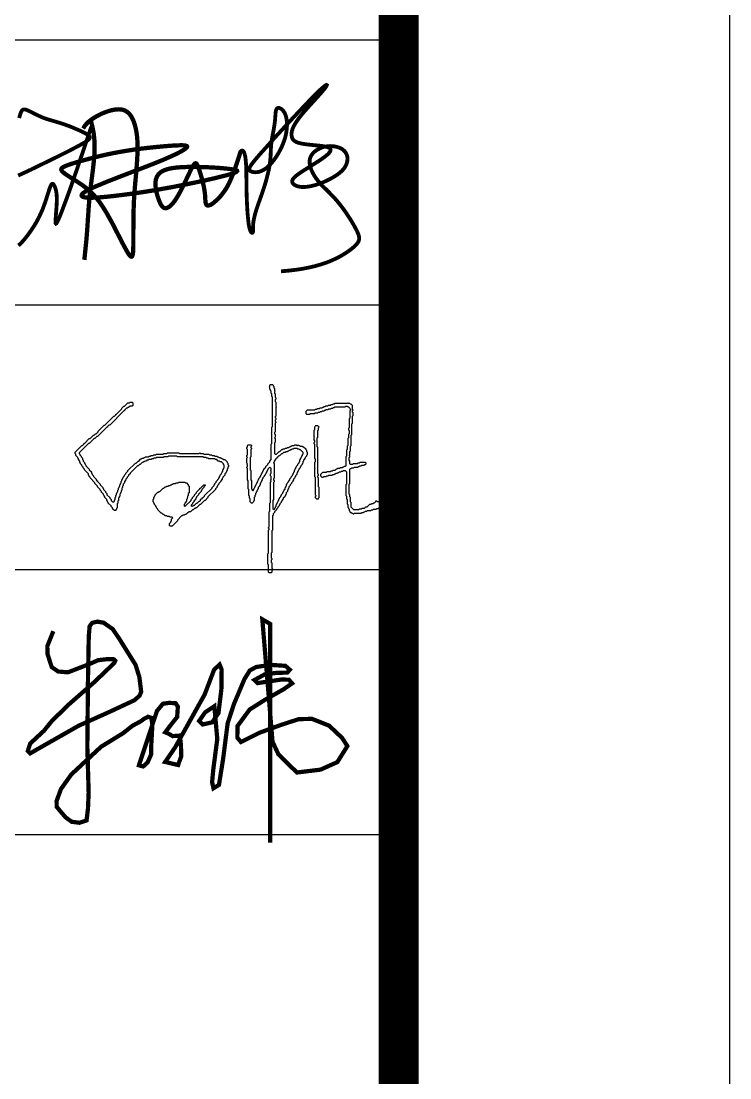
# Model space of a CAD drawing. Extents: x 37173252 to 74842692, y 59158332 to 118813339.
# Drawn here: x 37757051 to 37767752, y 59237316 to 59253276 of the extents above; entities that cross this region are included whole.
import ezdxf

# ---------------------------------------------------------------- set-up
doc = ezdxf.new("R2010")
doc.units = 0
doc.header["$LTSCALE"] = 1000
doc.header["$MEASUREMENT"] = 0
for name, color, linetype in [('TITLIN', 7, 'Continuous'), ('TITLIN1', 3, 'Continuous'), ('WALL', 4, 'Continuous')]:
    doc.layers.add(name, color=color, linetype=linetype)

# ---------------------------------------------------------------- blocks, each defined once
blk = doc.blocks.new('TITLEA')
at = {"layer": 'TITLIN'}
for p, q in [((-6500, 17932.2), (0, 17932.2)), ((-4667.9, 17132.2), (0, 17132.2)), ((-6500, 16332.2), (0, 16332.2)), ((-6500, 15532.2), (0, 15532.2))]:
    blk.add_line(p, q, dxfattribs=at)
blk = doc.blocks.new('tk')
for points, const_width in [([(39416288, 59219753), (39416302, 59219767), (39416314, 59219771), (39416325, 59219766), (39416336, 59219754), (39416345, 59219734), (39416353, 59219708), (39416360, 59219676), (39416365, 59219639), (39416369, 59219597), (39416372, 59219552), (39416374, 59219503), (39416376, 59219452), (39416376, 59219398), (39416377, 59219343), (39416377, 59219287), (39416378, 59219231), (39416379, 59219175), (39416380, 59219119), (39416382, 59219064), (39416384, 59219010), (39416386, 59218958), (39416389, 59218908), (39416392, 59218860), (39416395, 59218814), (39416399, 59218772), (39416403, 59218732), (39416407, 59218695), (39416411, 59218662), (39416416, 59218632), (39416422, 59218606), (39416428, 59218583), (39416434, 59218564), (39416440, 59218550), (39416447, 59218539), (39416454, 59218532), (39416461, 59218528), (39416466, 59218528), (39416471, 59218531), (39416475, 59218538), (39416477, 59218548), (39416478, 59218561), (39416478, 59218577), (39416478, 59218597), (39416477, 59218621), (39416479, 59218650), (39416481, 59218683), (39416487, 59218720), (39416496, 59218763), (39416508, 59218812), (39416524, 59218865), (39416542, 59218921), (39416562, 59218980), (39416584, 59219040), (39416605, 59219101), (39416626, 59219162), (39416645, 59219221), (39416663, 59219277), (39416679, 59219332), (39416692, 59219383), (39416704, 59219433), (39416715, 59219480), (39416723, 59219525), (39416730, 59219567), (39416735, 59219608), (39416739, 59219646), (39416742, 59219682), (39416743, 59219717), (39416745, 59219751), (39416746, 59219785), (39416748, 59219820), (39416751, 59219854), (39416755, 59219890), (39416760, 59219927), (39416766, 59219966), (39416773, 59220005), (39416781, 59220044), (39416788, 59220084), (39416795, 59220124), (39416801, 59220163), (39416806, 59220201), (39416810, 59220237), (39416812, 59220272), (39416815, 59220304), (39416817, 59220333), (39416820, 59220359), (39416825, 59220380), (39416832, 59220397), (39416842, 59220408), (39416855, 59220414), (39416870, 59220414), (39416887, 59220408), (39416905, 59220397), (39416922, 59220382), (39416940, 59220361), (39416955, 59220336), (39416968, 59220306), (39416978, 59220272), (39416985, 59220234), (39416989, 59220193), (39416990, 59220150), (39416987, 59220104), (39416981, 59220057), (39416972, 59220009), (39416960, 59219960), (39416944, 59219912), (39416926, 59219864), (39416906, 59219817), (39416883, 59219772), (39416859, 59219728), (39416834, 59219687), (39416808, 59219649), (39416782, 59219613), (39416756, 59219582), (39416730, 59219553), (39416704, 59219528), (39416679, 59219507), (39416654, 59219489), (39416629, 59219474), (39416604, 59219462), (39416580, 59219453), (39416556, 59219447), (39416533, 59219443), (39416512, 59219442), (39416491, 59219443), (39416473, 59219447), (39416457, 59219451), (39416443, 59219457), (39416432, 59219464), (39416425, 59219472), (39416421, 59219481), (39416420, 59219491), (39416421, 59219502), (39416426, 59219515), (39416434, 59219529), (39416444, 59219545), (39416456, 59219564), (39416472, 59219584), (39416491, 59219608), (39416514, 59219637), (39416544, 59219672), (39416581, 59219715), (39416627, 59219766), (39416683, 59219828), (39416749, 59219902), (39416827, 59219988), (39416914, 59220083), (39417007, 59220184), (39417102, 59220286), (39417196, 59220386), (39417285, 59220480), (39417367, 59220565), (39417438, 59220636), (39417494, 59220690), (39417538, 59220728), (39417567, 59220752), (39417585, 59220761), (39417590, 59220758), (39417585, 59220743), (39417568, 59220718), (39417541, 59220684), (39417506, 59220642), (39417462, 59220593), (39417414, 59220540), (39417363, 59220484), (39417311, 59220426), (39417260, 59220369), (39417213, 59220314), (39417172, 59220262), (39417138, 59220215), (39417111, 59220172), (39417090, 59220135), (39417075, 59220101), (39417066, 59220070), (39417060, 59220043), (39417058, 59220019), (39417059, 59219997), (39417063, 59219977), (39417068, 59219960), (39417076, 59219943), (39417087, 59219929), (39417102, 59219916), (39417119, 59219905), (39417140, 59219895), (39417165, 59219886), (39417193, 59219879), (39417225, 59219873), (39417259, 59219867), (39417296, 59219862), (39417334, 59219858), (39417372, 59219854), (39417410, 59219850), (39417447, 59219847), (39417483, 59219843), (39417517, 59219839), (39417549, 59219834), (39417577, 59219828), (39417601, 59219822), (39417621, 59219814), (39417636, 59219805), (39417645, 59219794), (39417648, 59219781), (39417646, 59219767), (39417637, 59219750), (39417623, 59219732), (39417604, 59219712), (39417579, 59219691), (39417548, 59219667), (39417513, 59219642), (39417473, 59219615), (39417429, 59219587), (39417383, 59219558), (39417337, 59219529), (39417291, 59219500), (39417247, 59219472), (39417206, 59219446), (39417170, 59219421), (39417140, 59219399), (39417116, 59219379), (39417097, 59219361), (39417083, 59219344), (39417074, 59219329), (39417069, 59219315), (39417068, 59219302), (39417071, 59219289), (39417077, 59219277), (39417085, 59219266), (39417097, 59219255), (39417112, 59219246), (39417130, 59219237), (39417150, 59219230), (39417172, 59219225), (39417197, 59219221), (39417224, 59219219), (39417254, 59219220), (39417285, 59219222), (39417319, 59219227), (39417354, 59219233), (39417391, 59219242), (39417430, 59219253), (39417470, 59219266), (39417512, 59219282), (39417554, 59219299), (39417597, 59219319), (39417639, 59219340), (39417679, 59219362), (39417717, 59219385), (39417753, 59219408), (39417784, 59219433), (39417812, 59219457), (39417836, 59219482), (39417856, 59219507), (39417872, 59219532), (39417884, 59219557), (39417893, 59219582), (39417899, 59219606), (39417902, 59219630), (39417903, 59219654), (39417900, 59219677), (39417894, 59219700), (39417886, 59219721), (39417874, 59219741), (39417859, 59219760), (39417841, 59219777), (39417820, 59219793), (39417796, 59219806), (39417768, 59219817), (39417738, 59219826), (39417707, 59219833), (39417674, 59219836), (39417640, 59219838), (39417606, 59219836), (39417573, 59219831), (39417539, 59219823), (39417507, 59219812), (39417477, 59219799), (39417448, 59219783), (39417422, 59219765), (39417398, 59219746), (39417378, 59219725), (39417361, 59219703), (39417348, 59219680), (39417339, 59219657), (39417333, 59219632), (39417331, 59219607), (39417331, 59219582), (39417335, 59219555), (39417341, 59219529), (39417349, 59219501), (39417360, 59219473), (39417373, 59219445), (39417388, 59219416), (39417405, 59219387), (39417424, 59219357), (39417446, 59219328), (39417470, 59219298), (39417496, 59219268), (39417524, 59219238), (39417555, 59219207), (39417587, 59219176), (39417621, 59219142), (39417656, 59219106), (39417693, 59219068), (39417731, 59219026), (39417770, 59218979), (39417810, 59218929), (39417850, 59218875), (39417889, 59218819), (39417926, 59218763), (39417961, 59218707), (39417993, 59218654), (39418020, 59218604), (39418043, 59218560), (39418061, 59218521), (39418073, 59218488), (39418079, 59218459), (39418079, 59218433), (39418074, 59218409), (39418063, 59218386), (39418046, 59218363), (39418023, 59218338), (39417995, 59218311), (39417961, 59218283), (39417921, 59218253), (39417876, 59218222), (39417825, 59218191), (39417770, 59218160), (39417709, 59218130), (39417644, 59218101), (39417574, 59218074), (39417498, 59218049), (39417417, 59218026), (39417329, 59218005), (39417234, 59217986), (39417131, 59217970), (39417020, 59217957), (39416900, 59217946)], 57.6), ([(39412930, 59219392), (39413056, 59219450), (39413171, 59219505), (39413277, 59219557), (39413379, 59219606), (39413476, 59219654), (39413568, 59219699), (39413653, 59219742), (39413730, 59219781), (39413800, 59219818), (39413860, 59219850), (39413911, 59219879), (39413951, 59219903), (39413980, 59219924), (39414000, 59219942), (39414010, 59219958), (39414011, 59219974), (39414003, 59219988), (39413987, 59220003), (39413963, 59220020), (39413931, 59220037), (39413893, 59220057), (39413849, 59220077), (39413803, 59220097), (39413753, 59220118), (39413703, 59220138), (39413653, 59220156), (39413605, 59220173), (39413559, 59220188), (39413516, 59220201), (39413476, 59220213), (39413437, 59220224), (39413399, 59220235), (39413363, 59220246), (39413328, 59220258), (39413293, 59220272), (39413259, 59220287), (39413225, 59220303), (39413191, 59220319), (39413160, 59220335), (39413130, 59220351), (39413102, 59220364), (39413077, 59220376), (39413055, 59220385), (39413036, 59220390), (39413020, 59220391), (39413006, 59220388), (39412994, 59220381), (39412984, 59220368), (39412974, 59220350), (39412965, 59220327), (39412956, 59220297), (39412946, 59220261)], 57.6), ([(39412934, 59218337), (39412955, 59218354), (39412979, 59218378), (39413008, 59218409), (39413040, 59218447), (39413074, 59218490), (39413109, 59218539), (39413145, 59218591), (39413181, 59218647), (39413215, 59218705), (39413246, 59218765), (39413274, 59218825), (39413300, 59218884), (39413322, 59218943), (39413342, 59218999), (39413359, 59219051), (39413374, 59219100), (39413388, 59219143), (39413400, 59219180), (39413410, 59219210), (39413420, 59219233), (39413428, 59219250), (39413436, 59219261), (39413444, 59219267), (39413451, 59219268), (39413458, 59219264), (39413466, 59219257), (39413473, 59219245), (39413481, 59219231), (39413489, 59219212), (39413496, 59219190), (39413503, 59219163), (39413508, 59219133), (39413512, 59219098), (39413514, 59219059), (39413514, 59219016), (39413513, 59218970), (39413510, 59218923), (39413507, 59218875), (39413503, 59218829), (39413500, 59218786), (39413497, 59218747), (39413495, 59218714), (39413495, 59218689), (39413497, 59218672), (39413501, 59218666), (39413508, 59218670), (39413520, 59218688), (39413535, 59218720), (39413556, 59218767), (39413582, 59218831), (39413613, 59218914), (39413652, 59219016), (39413697, 59219140), (39413749, 59219286), (39413808, 59219457), (39413875, 59219654), (39413951, 59219878), (39414035, 59220131)], 57.6), ([(39413912, 59220103), (39413942, 59220152), (39413988, 59220200), (39414046, 59220245), (39414112, 59220286), (39414183, 59220323), (39414256, 59220353), (39414327, 59220376), (39414393, 59220389), (39414451, 59220393), (39414501, 59220388), (39414543, 59220374), (39414579, 59220352), (39414610, 59220324), (39414636, 59220290), (39414657, 59220251), (39414676, 59220208), (39414692, 59220161), (39414705, 59220110), (39414716, 59220056), (39414724, 59219997), (39414730, 59219935), (39414733, 59219868), (39414734, 59219797), (39414732, 59219720), (39414728, 59219639), (39414722, 59219554), (39414715, 59219464), (39414707, 59219371), (39414698, 59219275), (39414690, 59219177), (39414683, 59219076), (39414677, 59218975), (39414674, 59218872), (39414672, 59218771), (39414671, 59218672), (39414670, 59218577), (39414670, 59218489), (39414670, 59218408), (39414670, 59218337), (39414668, 59218277), (39414665, 59218230), (39414660, 59218196), (39414653, 59218175), (39414643, 59218167), (39414630, 59218171), (39414613, 59218188), (39414592, 59218217), (39414568, 59218259), (39414538, 59218312), (39414505, 59218375), (39414469, 59218445), (39414430, 59218521), (39414390, 59218599), (39414349, 59218678), (39414307, 59218754), (39414267, 59218826), (39414227, 59218891), (39414189, 59218950), (39414151, 59219004), (39414112, 59219053), (39414073, 59219098), (39414033, 59219139), (39413990, 59219178), (39413945, 59219214), (39413898, 59219249), (39413848, 59219283), (39413799, 59219315), (39413751, 59219345), (39413707, 59219373), (39413667, 59219400), (39413633, 59219423), (39413607, 59219445), (39413590, 59219463), (39413582, 59219480), (39413584, 59219495), (39413596, 59219510), (39413618, 59219524), (39413651, 59219539), (39413694, 59219555), (39413748, 59219573), (39413812, 59219593), (39413887, 59219615), (39413970, 59219637), (39414060, 59219661), (39414156, 59219685), (39414257, 59219708), (39414362, 59219730), (39414469, 59219750), (39414577, 59219768), (39414684, 59219785), (39414790, 59219799), (39414892, 59219811), (39414990, 59219821), (39415082, 59219830), (39415165, 59219837), (39415240, 59219843), (39415305, 59219847), (39415360, 59219849), (39415404, 59219850), (39415438, 59219848), (39415463, 59219844), (39415477, 59219838), (39415482, 59219830), (39415478, 59219818), (39415464, 59219804), (39415440, 59219787), (39415408, 59219767), (39415368, 59219745), (39415320, 59219720), (39415263, 59219693), (39415200, 59219665), (39415129, 59219634), (39415052, 59219602), (39414969, 59219569), (39414883, 59219535), (39414794, 59219501), (39414705, 59219467), (39414616, 59219433), (39414530, 59219400), (39414447, 59219368), (39414369, 59219337), (39414296, 59219309), (39414229, 59219282), (39414168, 59219256), (39414112, 59219233), (39414063, 59219211), (39414020, 59219190), (39413983, 59219172), (39413953, 59219155), (39413929, 59219140), (39413911, 59219127), (39413898, 59219114), (39413891, 59219104), (39413889, 59219094), (39413891, 59219085), (39413898, 59219078), (39413909, 59219071), (39413925, 59219066), (39413947, 59219062), (39413976, 59219059), (39414014, 59219058), (39414060, 59219058), (39414117, 59219061), (39414185, 59219065), (39414265, 59219072), (39414357, 59219082), (39414458, 59219094), (39414569, 59219108), (39414689, 59219124), (39414816, 59219143), (39414948, 59219164), (39415087, 59219188), (39415229, 59219213), (39415372, 59219241), (39415514, 59219269), (39415650, 59219297), (39415778, 59219325), (39415895, 59219352), (39415998, 59219377), (39416084, 59219399), (39416150, 59219418), (39416196, 59219434), (39416225, 59219447), (39416237, 59219459), (39416234, 59219468), (39416216, 59219476), (39416186, 59219483), (39416143, 59219490), (39416091, 59219496), (39416029, 59219502), (39415960, 59219508), (39415886, 59219513), (39415806, 59219517), (39415724, 59219520), (39415641, 59219522), (39415557, 59219523), (39415475, 59219522), (39415396, 59219519), (39415321, 59219513), (39415252, 59219504), (39415188, 59219490), (39415133, 59219471), (39415087, 59219446), (39415051, 59219415), (39415026, 59219377), (39415010, 59219333), (39415004, 59219286), (39415004, 59219236), (39415010, 59219185), (39415020, 59219136), (39415033, 59219089), (39415047, 59219046), (39415061, 59219009), (39415074, 59218977), (39415088, 59218951), (39415102, 59218931), (39415116, 59218915), (39415131, 59218905), (39415147, 59218900), (39415164, 59218900), (39415183, 59218905), (39415202, 59218915), (39415223, 59218930), (39415245, 59218950), (39415268, 59218976), (39415293, 59219008), (39415318, 59219046), (39415345, 59219090), (39415373, 59219140), (39415401, 59219195), (39415429, 59219252), (39415457, 59219309), (39415484, 59219365), (39415509, 59219418), (39415532, 59219466), (39415552, 59219506), (39415570, 59219537), (39415584, 59219559), (39415597, 59219573), (39415608, 59219578), (39415618, 59219576), (39415628, 59219565), (39415637, 59219548), (39415648, 59219523), (39415660, 59219492), (39415672, 59219455), (39415685, 59219414), (39415698, 59219370), (39415711, 59219325), (39415722, 59219279), (39415732, 59219234), (39415740, 59219192), (39415746, 59219154), (39415751, 59219118), (39415753, 59219087), (39415755, 59219058), (39415756, 59219033), (39415758, 59219011), (39415760, 59218992), (39415762, 59218976), (39415767, 59218963), (39415773, 59218952), (39415780, 59218945), (39415789, 59218941), (39415801, 59218940), (39415814, 59218942), (39415829, 59218948), (39415847, 59218957), (39415867, 59218970), (39415889, 59218987), (39415912, 59219007), (39415937, 59219030), (39415963, 59219056), (39415989, 59219085), (39416015, 59219117), (39416041, 59219152), (39416066, 59219189), (39416092, 59219232), (39416118, 59219283), (39416146, 59219346), (39416177, 59219422), (39416211, 59219515), (39416249, 59219628), (39416292, 59219764)], 64.8), ([(39414030, 59220215), (39414054, 59220121), (39414071, 59220029), (39414081, 59219939), (39414085, 59219853), (39414084, 59219768), (39414080, 59219687), (39414073, 59219608), (39414065, 59219533), (39414057, 59219460), (39414048, 59219390), (39414039, 59219321), (39414030, 59219253), (39414022, 59219186), (39414014, 59219117), (39414007, 59219048), (39414001, 59218976), (39413995, 59218901), (39413990, 59218821), (39413984, 59218735), (39413978, 59218639), (39413970, 59218531), (39413960, 59218410), (39413946, 59218273), (39413930, 59218119)], 64.8)]:
    blk.add_lwpolyline(points, dxfattribs=dict(const_width=const_width))
at = {"linetype": 'Continuous'}
for points in [[(39416740, 59216238), (39416770, 59216238), (39416780, 59216228), (39416780, 59216218), (39416791, 59216208), (39416791, 59216187), (39416801, 59216177), (39416801, 59216146), (39416811, 59216136), (39416801, 59216126), (39416801, 59216105), (39416811, 59216095), (39416811, 59216044), (39416821, 59216034), (39416821, 59216013), (39416811, 59216003), (39416811, 59215982), (39416821, 59215972), (39416821, 59215911), (39416832, 59215900), (39416821, 59215890), (39416821, 59215757), (39416811, 59215747), (39416811, 59215737), (39416821, 59215726), (39416821, 59215706), (39416811, 59215696), (39416811, 59215685), (39416821, 59215675), (39416821, 59215665), (39416811, 59215655), (39416811, 59215522), (39416801, 59215511), (39416801, 59215491), (39416811, 59215481), (39416811, 59215440), (39416801, 59215429), (39416811, 59215419), (39416811, 59215368), (39416801, 59215358), (39416801, 59215194), (39416811, 59215184), (39416832, 59215184), (39416873, 59215225), (39416883, 59215225), (39416914, 59215255), (39416924, 59215255), (39416934, 59215266), (39416955, 59215266), (39416965, 59215276), (39416985, 59215276), (39416996, 59215286), (39417016, 59215286), (39417026, 59215296), (39417036, 59215296), (39417047, 59215307), (39417057, 59215307), (39417067, 59215317), (39417098, 59215317), (39417108, 59215327), (39417129, 59215327), (39417139, 59215317), (39417149, 59215317), (39417159, 59215327), (39417170, 59215317), (39417180, 59215317), (39417190, 59215307), (39417221, 59215307), (39417231, 59215296), (39417241, 59215296), (39417272, 59215266), (39417272, 59215255), (39417282, 59215245), (39417282, 59215225), (39417292, 59215214), (39417292, 59215173), (39417282, 59215163), (39417282, 59215153), (39417262, 59215132), (39417262, 59215122), (39417252, 59215112), (39417252, 59215102), (39417241, 59215092), (39417241, 59215081), (39417231, 59215071), (39417231, 59215051), (39417221, 59215040), (39417221, 59215030), (39417200, 59215010), (39417200, 59214999), (39417190, 59214989), (39417190, 59214979), (39417170, 59214958), (39417170, 59214948), (39417159, 59214938), (39417159, 59214928), (39417149, 59214917), (39417149, 59214907), (39417139, 59214897), (39417139, 59214876), (39417118, 59214856), (39417118, 59214846), (39417108, 59214836), (39417108, 59214825), (39417088, 59214805), (39417088, 59214795), (39417077, 59214784), (39417077, 59214774), (39417057, 59214754), (39417057, 59214743), (39417036, 59214723), (39417036, 59214713), (39417016, 59214692), (39417016, 59214672), (39417006, 59214661), (39417006, 59214651), (39416996, 59214641), (39416996, 59214620), (39416975, 59214600), (39416975, 59214580), (39416965, 59214569), (39416965, 59214559), (39416955, 59214549), (39416955, 59214539), (39416934, 59214518), (39416934, 59214508), (39416914, 59214487), (39416914, 59214477), (39416903, 59214467), (39416903, 59214457), (39416883, 59214436), (39416883, 59214426), (39416873, 59214416), (39416873, 59214405), (39416852, 59214385), (39416852, 59214375), (39416832, 59214354), (39416832, 59214344), (39416801, 59214313), (39416801, 59214303), (39416780, 59214283), (39416780, 59214262), (39416770, 59214252), (39416770, 59214037), (39416760, 59214027), (39416760, 59213699), (39416750, 59213689), (39416750, 59213617), (39416760, 59213607), (39416760, 59213596), (39416750, 59213586), (39416750, 59213556), (39416760, 59213545), (39416760, 59213463), (39416770, 59213453), (39416770, 59213433), (39416760, 59213422), (39416760, 59213402), (39416750, 59213392), (39416719, 59213392), (39416709, 59213402), (39416709, 59213515), (39416699, 59213525), (39416699, 59213678), (39416709, 59213689), (39416709, 59214037), (39416719, 59214047), (39416719, 59214057), (39416709, 59214068), (39416709, 59214078), (39416719, 59214088), (39416719, 59214313), (39416729, 59214324), (39416729, 59214446), (39416740, 59214457), (39416740, 59214764), (39416750, 59214774), (39416740, 59214784), (39416750, 59214795), (39416750, 59214846), (39416740, 59214856), (39416740, 59214887), (39416750, 59214897), (39416750, 59214928), (39416740, 59214938), (39416750, 59214948), (39416750, 59214969), (39416729, 59214989), (39416699, 59214958), (39416699, 59214948), (39416688, 59214938), (39416688, 59214928), (39416678, 59214917), (39416678, 59214907), (39416668, 59214897), (39416668, 59214887), (39416658, 59214876), (39416658, 59214866), (39416647, 59214856), (39416647, 59214846), (39416627, 59214825), (39416627, 59214815), (39416617, 59214805), (39416617, 59214795), (39416606, 59214784), (39416606, 59214774), (39416596, 59214764), (39416596, 59214754), (39416586, 59214743), (39416586, 59214723), (39416576, 59214713), (39416576, 59214702), (39416555, 59214682), (39416555, 59214661), (39416545, 59214651), (39416545, 59214641), (39416535, 59214631), (39416535, 59214620), (39416524, 59214610), (39416524, 59214600), (39416514, 59214590), (39416514, 59214569), (39416504, 59214559), (39416504, 59214539), (39416494, 59214528), (39416494, 59214487), (39416484, 59214477), (39416484, 59214467), (39416463, 59214446), (39416453, 59214446), (39416432, 59214467), (39416432, 59214508), (39416422, 59214518), (39416422, 59214549), (39416412, 59214559), (39416412, 59214651), (39416402, 59214661), (39416402, 59214784), (39416391, 59214795), (39416391, 59214969), (39416381, 59214979), (39416381, 59214989), (39416391, 59214999), (39416391, 59215020), (39416381, 59215030), (39416391, 59215040), (39416381, 59215051), (39416381, 59215122), (39416391, 59215132), (39416381, 59215143), (39416381, 59215163), (39416391, 59215173), (39416391, 59215255), (39416381, 59215266), (39416381, 59215286), (39416391, 59215296), (39416391, 59215317), (39416402, 59215327), (39416443, 59215327), (39416453, 59215317), (39416453, 59215307), (39416443, 59215296), (39416443, 59215286), (39416453, 59215276), (39416453, 59215266), (39416443, 59215255), (39416443, 59215143), (39416432, 59215132), (39416432, 59214948), (39416443, 59214938), (39416443, 59214795), (39416453, 59214784), (39416453, 59214661), (39416463, 59214651), (39416463, 59214641), (39416473, 59214631), (39416484, 59214641), (39416484, 59214651), (39416494, 59214661), (39416494, 59214672), (39416504, 59214682), (39416504, 59214692), (39416514, 59214702), (39416514, 59214713), (39416524, 59214723), (39416524, 59214733), (39416535, 59214743), (39416535, 59214754), (39416545, 59214764), (39416545, 59214774), (39416555, 59214784), (39416555, 59214795), (39416565, 59214805), (39416565, 59214815), (39416586, 59214836), (39416586, 59214846), (39416596, 59214856), (39416596, 59214866), (39416606, 59214876), (39416606, 59214887), (39416617, 59214897), (39416617, 59214907), (39416627, 59214917), (39416627, 59214928), (39416637, 59214938), (39416637, 59214948), (39416647, 59214958), (39416647, 59214969), (39416668, 59214989), (39416668, 59214999), (39416699, 59215030), (39416699, 59215040), (39416729, 59215071), (39416729, 59215081), (39416750, 59215102), (39416750, 59215255), (39416740, 59215266), (39416750, 59215276), (39416750, 59215337), (39416760, 59215348), (39416760, 59215491), (39416750, 59215501), (39416760, 59215511), (39416760, 59215593), (39416770, 59215604), (39416770, 59216044), (39416760, 59216054), (39416760, 59216095), (39416750, 59216105), (39416750, 59216136), (39416740, 59216146), (39416740, 59216156), (39416729, 59216167), (39416729, 59216187), (39416719, 59216197), (39416729, 59216208), (39416729, 59216228), (39416740, 59216238)], [(39414620, 59215972), (39414651, 59215972), (39414661, 59215962), (39414661, 59215921), (39414651, 59215911), (39414620, 59215911), (39414599, 59215890), (39414589, 59215890), (39414579, 59215880), (39414569, 59215880), (39414538, 59215849), (39414538, 59215839), (39414528, 59215839), (39414313, 59215624), (39414302, 59215624), (39414282, 59215604), (39414282, 59215593), (39414272, 59215593), (39414128, 59215450), (39414118, 59215450), (39414087, 59215419), (39414077, 59215419), (39414005, 59215348), (39413995, 59215348), (39413852, 59215204), (39413852, 59215194), (39413862, 59215184), (39413862, 59215173), (39413883, 59215153), (39413883, 59215143), (39413903, 59215122), (39413903, 59215102), (39413913, 59215092), (39413913, 59215081), (39413934, 59215061), (39413934, 59215051), (39413944, 59215040), (39413944, 59215030), (39413954, 59215020), (39413954, 59215010), (39414005, 59214958), (39414005, 59214948), (39414036, 59214917), (39414036, 59214897), (39414046, 59214887), (39414046, 59214876), (39414067, 59214856), (39414067, 59214846), (39414108, 59214805), (39414108, 59214795), (39414118, 59214784), (39414128, 59214784), (39414128, 59214774), (39414169, 59214733), (39414169, 59214723), (39414210, 59214682), (39414210, 59214672), (39414220, 59214661), (39414220, 59214651), (39414251, 59214620), (39414251, 59214610), (39414272, 59214590), (39414272, 59214569), (39414313, 59214528), (39414313, 59214518), (39414333, 59214498), (39414333, 59214487), (39414354, 59214467), (39414374, 59214467), (39414384, 59214477), (39414384, 59214487), (39414395, 59214498), (39414395, 59214528), (39414405, 59214539), (39414405, 59214559), (39414415, 59214569), (39414415, 59214590), (39414425, 59214600), (39414425, 59214610), (39414436, 59214620), (39414436, 59214641), (39414446, 59214651), (39414446, 59214672), (39414456, 59214682), (39414456, 59214692), (39414466, 59214702), (39414466, 59214723), (39414476, 59214733), (39414476, 59214743), (39414487, 59214754), (39414487, 59214774), (39414497, 59214784), (39414497, 59214795), (39414507, 59214805), (39414507, 59214815), (39414517, 59214825), (39414517, 59214836), (39414538, 59214856), (39414538, 59214866), (39414558, 59214887), (39414558, 59214897), (39414589, 59214928), (39414589, 59214938), (39414702, 59215051), (39414712, 59215051), (39414743, 59215081), (39414753, 59215081), (39414784, 59215112), (39414794, 59215112), (39414804, 59215122), (39414825, 59215122), (39414835, 59215132), (39414845, 59215132), (39414855, 59215143), (39414896, 59215143), (39414907, 59215153), (39414927, 59215153), (39414937, 59215163), (39414968, 59215163), (39414978, 59215173), (39415009, 59215173), (39415019, 59215184), (39415122, 59215184), (39415132, 59215194), (39415173, 59215194), (39415183, 59215204), (39415357, 59215204), (39415367, 59215194), (39415664, 59215194), (39415675, 59215204), (39415685, 59215194), (39415726, 59215194), (39415736, 59215184), (39415808, 59215184), (39415818, 59215173), (39415849, 59215173), (39415859, 59215163), (39415890, 59215163), (39415900, 59215153), (39415931, 59215153), (39415941, 59215143), (39415951, 59215143), (39415961, 59215132), (39415982, 59215132), (39415992, 59215122), (39416002, 59215122), (39416012, 59215112), (39416023, 59215112), (39416033, 59215102), (39416053, 59215102), (39416084, 59215071), (39416084, 59215061), (39416094, 59215051), (39416094, 59215030), (39416105, 59215020), (39416105, 59214999), (39416094, 59214989), (39416094, 59214969), (39416084, 59214958), (39416084, 59214938), (39416074, 59214928), (39416074, 59214917), (39416064, 59214907), (39416064, 59214897), (39416053, 59214887), (39416053, 59214866), (39416023, 59214836), (39416023, 59214825), (39416012, 59214815), (39416012, 59214805), (39415992, 59214784), (39415992, 59214774), (39415961, 59214743), (39415961, 59214733), (39415941, 59214713), (39415941, 59214702), (39415931, 59214692), (39415931, 59214682), (39415910, 59214661), (39415910, 59214651), (39415797, 59214539), (39415797, 59214528), (39415756, 59214487), (39415746, 59214487), (39415685, 59214426), (39415675, 59214426), (39415623, 59214375), (39415613, 59214375), (39415603, 59214364), (39415593, 59214364), (39415572, 59214344), (39415562, 59214344), (39415531, 59214313), (39415511, 59214313), (39415490, 59214293), (39415480, 59214293), (39415460, 59214272), (39415449, 59214272), (39415439, 59214262), (39415419, 59214262), (39415408, 59214252), (39415398, 59214252), (39415337, 59214190), (39415337, 59214180), (39415255, 59214098), (39415224, 59214098), (39415214, 59214108), (39415214, 59214139), (39415234, 59214160), (39415234, 59214170), (39415244, 59214180), (39415244, 59214201), (39415265, 59214221), (39415255, 59214231), (39415224, 59214231), (39415214, 59214242), (39415183, 59214242), (39415173, 59214252), (39415152, 59214252), (39415132, 59214272), (39415122, 59214272), (39415101, 59214293), (39415091, 59214293), (39415040, 59214344), (39415040, 59214354), (39415019, 59214375), (39415019, 59214385), (39415009, 59214395), (39415009, 59214405), (39414988, 59214426), (39414988, 59214436), (39414978, 59214446), (39414978, 59214457), (39414968, 59214467), (39414968, 59214498), (39414978, 59214508), (39414978, 59214528), (39414988, 59214539), (39414988, 59214549), (39414999, 59214559), (39414999, 59214569), (39415040, 59214610), (39415050, 59214610), (39415060, 59214620), (39415070, 59214620), (39415122, 59214672), (39415132, 59214672), (39415152, 59214692), (39415163, 59214692), (39415173, 59214702), (39415193, 59214702), (39415204, 59214713), (39415224, 59214713), (39415234, 59214723), (39415244, 59214723), (39415255, 59214733), (39415265, 59214733), (39415275, 59214743), (39415306, 59214743), (39415316, 59214754), (39415347, 59214754), (39415357, 59214764), (39415449, 59214764), (39415460, 59214754), (39415470, 59214754), (39415500, 59214723), (39415500, 59214713), (39415511, 59214702), (39415511, 59214600), (39415500, 59214590), (39415500, 59214559), (39415490, 59214549), (39415490, 59214528), (39415480, 59214518), (39415480, 59214508), (39415470, 59214498), (39415470, 59214477), (39415460, 59214467), (39415460, 59214457), (39415449, 59214446), (39415449, 59214436), (39415439, 59214426), (39415439, 59214405), (39415449, 59214395), (39415541, 59214487), (39415541, 59214498), (39415562, 59214518), (39415562, 59214528), (39415593, 59214559), (39415593, 59214569), (39415623, 59214600), (39415623, 59214610), (39415675, 59214661), (39415675, 59214672), (39415685, 59214672), (39415736, 59214723), (39415756, 59214723), (39415756, 59214713), (39415736, 59214692), (39415736, 59214682), (39415705, 59214651), (39415705, 59214641), (39415695, 59214631), (39415695, 59214620), (39415654, 59214580), (39415654, 59214569), (39415623, 59214539), (39415623, 59214528), (39415613, 59214518), (39415613, 59214508), (39415582, 59214477), (39415582, 59214467), (39415562, 59214446), (39415562, 59214436), (39415541, 59214416), (39415541, 59214405), (39415552, 59214395), (39415562, 59214405), (39415572, 59214405), (39415582, 59214416), (39415593, 59214416), (39415623, 59214446), (39415634, 59214446), (39415664, 59214477), (39415675, 59214477), (39415685, 59214487), (39415685, 59214498), (39415695, 59214508), (39415705, 59214508), (39415716, 59214518), (39415716, 59214528), (39415726, 59214528), (39415746, 59214549), (39415746, 59214559), (39415859, 59214672), (39415859, 59214682), (39415890, 59214713), (39415890, 59214723), (39415900, 59214733), (39415900, 59214743), (39415920, 59214764), (39415920, 59214774), (39415961, 59214815), (39415961, 59214825), (39415972, 59214836), (39415972, 59214846), (39415982, 59214856), (39415982, 59214866), (39416002, 59214887), (39416002, 59214897), (39416012, 59214907), (39416012, 59214917), (39416023, 59214928), (39416023, 59214948), (39416033, 59214958), (39416033, 59214969), (39416043, 59214979), (39416043, 59215020), (39416033, 59215030), (39416033, 59215040), (39416002, 59215071), (39415982, 59215071), (39415972, 59215081), (39415951, 59215081), (39415931, 59215102), (39415910, 59215102), (39415900, 59215112), (39415808, 59215112), (39415797, 59215122), (39415777, 59215122), (39415767, 59215132), (39415736, 59215132), (39415726, 59215143), (39415337, 59215143), (39415326, 59215153), (39415204, 59215153), (39415193, 59215143), (39415132, 59215143), (39415122, 59215132), (39415019, 59215132), (39415009, 59215122), (39414978, 59215122), (39414968, 59215112), (39414948, 59215112), (39414937, 59215102), (39414907, 59215102), (39414896, 59215092), (39414876, 59215092), (39414866, 59215081), (39414845, 59215081), (39414835, 59215071), (39414825, 59215071), (39414814, 59215061), (39414804, 59215061), (39414773, 59215030), (39414763, 59215030), (39414743, 59215010), (39414732, 59215010), (39414620, 59214897), (39414620, 59214887), (39414599, 59214866), (39414599, 59214856), (39414579, 59214836), (39414579, 59214825), (39414558, 59214805), (39414558, 59214795), (39414538, 59214774), (39414538, 59214754), (39414517, 59214733), (39414517, 59214713), (39414507, 59214702), (39414507, 59214682), (39414497, 59214672), (39414497, 59214641), (39414487, 59214631), (39414487, 59214610), (39414476, 59214600), (39414476, 59214590), (39414466, 59214580), (39414466, 59214549), (39414456, 59214539), (39414456, 59214528), (39414446, 59214518), (39414446, 59214487), (39414436, 59214477), (39414436, 59214446), (39414425, 59214436), (39414425, 59214375), (39414415, 59214364), (39414415, 59214354), (39414405, 59214344), (39414405, 59214334), (39414384, 59214334), (39414374, 59214344), (39414364, 59214344), (39414364, 59214354), (39414354, 59214364), (39414354, 59214375), (39414333, 59214395), (39414333, 59214405), (39414292, 59214446), (39414292, 59214457), (39414282, 59214467), (39414282, 59214477), (39414272, 59214487), (39414272, 59214498), (39414241, 59214528), (39414241, 59214539), (39414231, 59214549), (39414231, 59214559), (39414220, 59214569), (39414220, 59214580), (39414190, 59214610), (39414190, 59214620), (39414169, 59214641), (39414169, 59214651), (39414128, 59214692), (39414128, 59214702), (39414087, 59214743), (39414087, 59214754), (39414016, 59214825), (39414016, 59214836), (39414005, 59214846), (39414005, 59214856), (39413995, 59214866), (39413995, 59214887), (39413934, 59214948), (39413934, 59214958), (39413913, 59214979), (39413913, 59214989), (39413893, 59215010), (39413893, 59215020), (39413872, 59215040), (39413872, 59215051), (39413862, 59215061), (39413862, 59215081), (39413842, 59215102), (39413842, 59215112), (39413831, 59215122), (39413831, 59215132), (39413801, 59215163), (39413801, 59215184), (39413790, 59215194), (39413790, 59215214), (39413893, 59215317), (39413903, 59215317), (39413924, 59215337), (39413924, 59215348), (39413934, 59215348), (39414005, 59215419), (39414016, 59215419), (39414067, 59215470), (39414077, 59215470), (39414098, 59215491), (39414108, 59215491), (39414139, 59215522), (39414139, 59215532), (39414231, 59215624), (39414241, 59215624), (39414374, 59215757), (39414384, 59215757), (39414405, 59215778), (39414405, 59215788), (39414415, 59215788), (39414497, 59215870), (39414497, 59215880), (39414528, 59215911), (39414538, 59215911), (39414589, 59215962), (39414610, 59215962), (39414620, 59215972)], [(39417907, 59215962), (39417897, 59215952), (39417712, 59215952), (39417702, 59215941), (39417682, 59215941), (39417671, 59215931), (39417651, 59215931), (39417641, 59215921), (39417610, 59215921), (39417600, 59215911), (39417569, 59215911), (39417559, 59215900), (39417548, 59215900), (39417538, 59215890), (39417528, 59215890), (39417518, 59215880), (39417487, 59215880), (39417477, 59215870), (39417446, 59215870), (39417436, 59215860), (39417415, 59215860), (39417405, 59215849), (39417292, 59215849), (39417272, 59215829), (39417272, 59215798), (39417282, 59215788), (39417333, 59215788), (39417344, 59215798), (39417405, 59215798), (39417415, 59215808), (39417456, 59215808), (39417467, 59215819), (39417487, 59215819), (39417497, 59215829), (39417518, 59215829), (39417528, 59215839), (39417548, 59215839), (39417559, 59215849), (39417569, 59215849), (39417579, 59215860), (39417610, 59215860), (39417620, 59215870), (39417651, 59215870), (39417661, 59215880), (39417682, 59215880), (39417692, 59215890), (39417702, 59215890), (39417712, 59215900), (39417866, 59215900), (39417876, 59215911), (39417897, 59215911), (39417907, 59215900), (39417917, 59215900), (39417938, 59215880), (39417938, 59215870), (39417948, 59215860), (39417948, 59215849), (39417938, 59215839), (39417938, 59215726), (39417927, 59215716), (39417927, 59215583), (39417917, 59215573), (39417917, 59215552), (39417927, 59215542), (39417927, 59215491), (39417917, 59215481), (39417917, 59215429), (39417907, 59215419), (39417907, 59215317), (39417897, 59215307), (39417897, 59215255), (39417886, 59215245), (39417886, 59215153), (39417876, 59215143), (39417876, 59215010), (39417866, 59214999), (39417856, 59214999), (39417845, 59214989), (39417835, 59214989), (39417825, 59214979), (39417794, 59214979), (39417784, 59214969), (39417753, 59214969), (39417743, 59214958), (39417733, 59214958), (39417712, 59214938), (39417682, 59214938), (39417671, 59214928), (39417651, 59214928), (39417641, 59214917), (39417589, 59214917), (39417579, 59214907), (39417528, 59214907), (39417497, 59214876), (39417497, 59214856), (39417518, 59214836), (39417538, 59214836), (39417548, 59214846), (39417579, 59214846), (39417589, 59214856), (39417610, 59214856), (39417620, 59214866), (39417671, 59214866), (39417682, 59214876), (39417702, 59214876), (39417712, 59214887), (39417723, 59214887), (39417733, 59214897), (39417753, 59214897), (39417764, 59214907), (39417774, 59214907), (39417784, 59214917), (39417804, 59214917), (39417815, 59214928), (39417835, 59214928), (39417845, 59214938), (39417866, 59214938), (39417886, 59214917), (39417886, 59214733), (39417876, 59214723), (39417876, 59214559), (39417886, 59214549), (39417886, 59214508), (39417897, 59214498), (39417897, 59214436), (39417907, 59214426), (39417907, 59214385), (39417917, 59214375), (39417917, 59214364), (39417927, 59214354), (39417927, 59214334), (39417938, 59214324), (39417938, 59214313), (39417948, 59214303), (39417958, 59214303), (39417968, 59214293), (39417979, 59214293), (39417989, 59214283), (39417999, 59214283), (39418009, 59214293), (39418112, 59214293), (39418122, 59214303), (39418142, 59214303), (39418153, 59214313), (39418163, 59214313), (39418173, 59214324), (39418194, 59214324), (39418204, 59214334), (39418255, 59214334), (39418265, 59214344), (39418286, 59214344), (39418296, 59214354), (39418337, 59214354), (39418347, 59214364), (39418368, 59214364), (39418378, 59214375), (39418409, 59214375), (39418419, 59214385), (39418439, 59214385), (39418460, 59214405), (39418470, 59214405), (39418480, 59214416), (39418491, 59214416), (39418511, 59214436), (39418521, 59214436), (39418532, 59214446), (39418572, 59214446), (39418583, 59214457), (39418583, 59214467), (39418593, 59214477), (39418593, 59214487), (39418583, 59214498), (39418583, 59214508), (39418572, 59214508), (39418562, 59214518), (39418552, 59214518), (39418542, 59214528), (39418542, 59214539), (39418501, 59214539), (39418450, 59214487), (39418439, 59214487), (39418429, 59214477), (39418409, 59214477), (39418398, 59214467), (39418357, 59214467), (39418347, 59214477), (39418327, 59214477), (39418327, 59214467), (39418306, 59214446), (39418296, 59214446), (39418286, 59214436), (39418265, 59214436), (39418255, 59214426), (39418235, 59214426), (39418194, 59214385), (39418173, 59214385), (39418153, 59214364), (39418122, 59214364), (39418112, 59214354), (39418081, 59214354), (39418071, 59214344), (39417999, 59214344), (39417958, 59214385), (39417958, 59214457), (39417948, 59214467), (39417948, 59214528), (39417938, 59214539), (39417938, 59214569), (39417927, 59214580), (39417927, 59214733), (39417938, 59214743), (39417938, 59214958), (39417948, 59214969), (39417958, 59214969), (39417968, 59214979), (39417999, 59214979), (39418009, 59214989), (39418060, 59214989), (39418071, 59214999), (39418081, 59214999), (39418091, 59215010), (39418112, 59215010), (39418122, 59215020), (39418153, 59215020), (39418163, 59215030), (39418173, 59215030), (39418183, 59215040), (39418183, 59215051), (39418173, 59215061), (39418091, 59215061), (39418081, 59215051), (39418060, 59215051), (39418050, 59215040), (39417989, 59215040), (39417979, 59215030), (39417948, 59215030), (39417938, 59215040), (39417938, 59215081), (39417927, 59215092), (39417927, 59215132), (39417938, 59215143), (39417938, 59215153), (39417927, 59215163), (39417938, 59215173), (39417938, 59215225), (39417948, 59215235), (39417948, 59215307), (39417958, 59215317), (39417958, 59215470), (39417968, 59215481), (39417968, 59215644), (39417979, 59215655), (39417979, 59215757), (39417989, 59215767), (39417989, 59215808), (39417979, 59215819), (39417979, 59215839), (39417989, 59215849), (39417979, 59215860), (39417979, 59215921), (39417958, 59215941), (39417948, 59215941), (39417938, 59215952), (39417917, 59215952), (39417907, 59215962)], [(39417415, 59215604), (39417405, 59215593), (39417405, 59215552), (39417395, 59215542), (39417395, 59215450), (39417405, 59215440), (39417395, 59215429), (39417395, 59215399), (39417405, 59215388), (39417405, 59215368), (39417395, 59215358), (39417395, 59215348), (39417405, 59215337), (39417405, 59215122), (39417415, 59215112), (39417415, 59215071), (39417405, 59215061), (39417405, 59214979), (39417415, 59214969), (39417405, 59214958), (39417405, 59214846), (39417415, 59214836), (39417415, 59214569), (39417426, 59214559), (39417426, 59214549), (39417415, 59214539), (39417415, 59214528), (39417436, 59214508), (39417467, 59214508), (39417467, 59214518), (39417477, 59214528), (39417477, 59214682), (39417467, 59214692), (39417467, 59214825), (39417456, 59214836), (39417456, 59214856), (39417467, 59214866), (39417467, 59214876), (39417456, 59214887), (39417456, 59215286), (39417446, 59215296), (39417446, 59215429), (39417456, 59215440), (39417456, 59215542), (39417467, 59215552), (39417467, 59215583), (39417477, 59215593), (39417456, 59215614), (39417415, 59215614)], [(39417098, 59215276), (39417139, 59215276), (39417149, 59215266), (39417170, 59215266), (39417180, 59215255), (39417190, 59215255), (39417231, 59215214), (39417231, 59215184), (39417221, 59215173), (39417221, 59215163), (39417211, 59215153), (39417211, 59215143), (39417200, 59215132), (39417200, 59215122), (39417190, 59215112), (39417190, 59215102), (39417180, 59215092), (39417180, 59215071), (39417170, 59215061), (39417170, 59215051), (39417149, 59215030), (39417149, 59215020), (39417129, 59214999), (39417129, 59214989), (39417118, 59214979), (39417118, 59214969), (39417108, 59214958), (39417108, 59214948), (39417098, 59214938), (39417098, 59214917), (39417088, 59214907), (39417088, 59214897), (39417077, 59214887), (39417077, 59214876), (39417067, 59214866), (39417067, 59214856), (39417047, 59214836), (39417047, 59214825), (39417026, 59214805), (39417026, 59214795), (39417006, 59214774), (39417006, 59214764), (39416985, 59214743), (39416985, 59214733), (39416975, 59214723), (39416975, 59214702), (39416965, 59214692), (39416965, 59214682), (39416955, 59214672), (39416955, 59214651), (39416944, 59214641), (39416944, 59214631), (39416934, 59214620), (39416934, 59214610), (39416924, 59214600), (39416924, 59214590), (39416903, 59214569), (39416903, 59214559), (39416893, 59214549), (39416893, 59214539), (39416873, 59214518), (39416873, 59214508), (39416862, 59214498), (39416862, 59214487), (39416852, 59214477), (39416852, 59214467), (39416842, 59214457), (39416842, 59214446), (39416832, 59214436), (39416832, 59214426), (39416821, 59214416), (39416821, 59214395), (39416811, 59214385), (39416811, 59214375), (39416801, 59214364), (39416801, 59214354), (39416791, 59214344), (39416780, 59214354), (39416780, 59214487), (39416791, 59214498), (39416791, 59214764), (39416801, 59214774), (39416801, 59214784), (39416791, 59214795), (39416791, 59214815), (39416801, 59214825), (39416801, 59214876), (39416791, 59214887), (39416801, 59214897), (39416801, 59215040), (39416791, 59215051), (39416791, 59215061), (39416801, 59215071), (39416801, 59215081), (39416821, 59215102), (39416821, 59215112), (39416842, 59215132), (39416852, 59215132), (39416852, 59215143), (39416873, 59215163), (39416883, 59215163), (39416914, 59215194), (39416924, 59215194), (39416944, 59215214), (39416965, 59215214), (39416975, 59215225), (39416996, 59215225), (39417006, 59215235), (39417016, 59215235), (39417026, 59215245), (39417036, 59215245), (39417047, 59215255), (39417057, 59215255), (39417067, 59215266), (39417088, 59215266), (39417098, 59215276)]]:
    blk.add_lwpolyline(points, dxfattribs=at)
at = {"linetype": 'Continuous', "const_width": 64}
blk.add_lwpolyline([(39413462, 59212511), (39413371, 59212285), (39413375, 59212164), (39413437, 59211970), (39413535, 59211902), (39413683, 59211890), (39414017, 59212019), (39414137, 59212073), (39414284, 59212090), (39414377, 59212087), (39414397, 59212066), (39414381, 59212030), (39414077, 59211739), (39413700, 59211409), (39413440, 59211156), (39413319, 59211006), (39413112, 59210814), (39413077, 59210703), (39413113, 59210666), (39413223, 59210730), (39413847, 59211085), (39414317, 59211296), (39414685, 59211468), (39414764, 59211536), (39414788, 59211598), (39414761, 59211818), (39414703, 59212004), (39414465, 59212385), (39414359, 59212543), (39414221, 59212639), (39414127, 59212656), (39414048, 59212637), (39414010, 59212586), (39413997, 59212436), (39413985, 59211796), (39413975, 59210767), (39413995, 59210075), (39413985, 59209834), (39413964, 59209654), (39413859, 59209618), (39413739, 59209633), (39413647, 59209700), (39413563, 59209798), (39413513, 59209859), (39413511, 59209947), (39413578, 59210129), (39413733, 59210347), (39414184, 59210767), (39414514, 59210970), (39414658, 59211084), (39414781, 59211150), (39414831, 59211187), (39414892, 59211219), (39414942, 59211202), (39414957, 59211097), (39414940, 59210781), (39414940, 59210654), (39414886, 59210530), (39414818, 59210468), (39414754, 59210486), (39415027, 59211307), (39415117, 59211416), (39415213, 59211429), (39415309, 59211423), (39415342, 59211372), (39415331, 59211215), (39415230, 59211088), (39415152, 59210984), (39415195, 59210966), (39415265, 59210927), (39415372, 59210935), (39415388, 59210794), (39415394, 59210624), (39415346, 59210490), (39415150, 59210536), (39415300, 59210755), (39415747, 59211556), (39415889, 59211929), (39415972, 59212007), (39416003, 59211931), (39415999, 59211634), (39415955, 59211274), (39415859, 59211134), (39415717, 59211103), (39415664, 59211156), (39415754, 59211285), (39415893, 59211379), (39415937, 59210882), (39415876, 59210416), (39415859, 59210231), (39415880, 59210139), (39415963, 59210191), (39416026, 59210588), (39416094, 59211123), (39416190, 59211414), (39416347, 59211787), (39416428, 59211918), (39416524, 59211970), (39416738, 59212003), (39416965, 59211988), (39417032, 59211929), (39416993, 59211885), (39416840, 59211883), (39416653, 59211859), (39416498, 59211773), (39416546, 59211727), (39416762, 59211760), (39416910, 59211782), (39417019, 59211778), (39417067, 59211723), (39416932, 59211630), (39416661, 59211477), (39416426, 59211328), (39416242, 59211078), (39416240, 59210903), (39416294, 59210838), (39416382, 59210881), (39416579, 59210979), (39416908, 59211099), (39417168, 59211183), (39417368, 59211187), (39417626, 59211084), (39417822, 59210899), (39417901, 59210776), (39417750, 59210534), (39417495, 59210420), (39417139, 59210377), (39416859, 59210654), (39416771, 59210843), (39416617, 59212690), (39416734, 59212622), (39416734, 59209317)], dxfattribs=at)
at = {"layer": 'TITLIN1'}
blk.add_lwpolyline([(38829176, 59126781), (39423676, 59126781), (39423676, 59547281), (38829176, 59547281)], close=True, dxfattribs=at)
at = {"layer": 'TITLIN1', "const_width": 600}
blk.add_lwpolyline([(38841676, 59131781), (39418676, 59131781), (39418676, 59542281), (38841676, 59542281)], close=True, dxfattribs=at)
blk.add_lwpolyline([(38841676, 59131781), (39418676, 59131781), (39418676, 59542281), (38841676, 59542281)], close=True, dxfattribs=at)
at = {"xscale": 5.000000000000001, "yscale": 5.000000000000001, "zscale": 5.000000000000001}
blk.add_blockref('TITLEA', (39418676, 59131781), dxfattribs=at)

msp = doc.modelspace()

# ---------------------------------------------------------------- block references
at = {"layer": 'WALL'}
msp.add_blockref('tk', (-1655924.43, 31550.97), dxfattribs=at)

doc.saveas('drawing.dxf')
